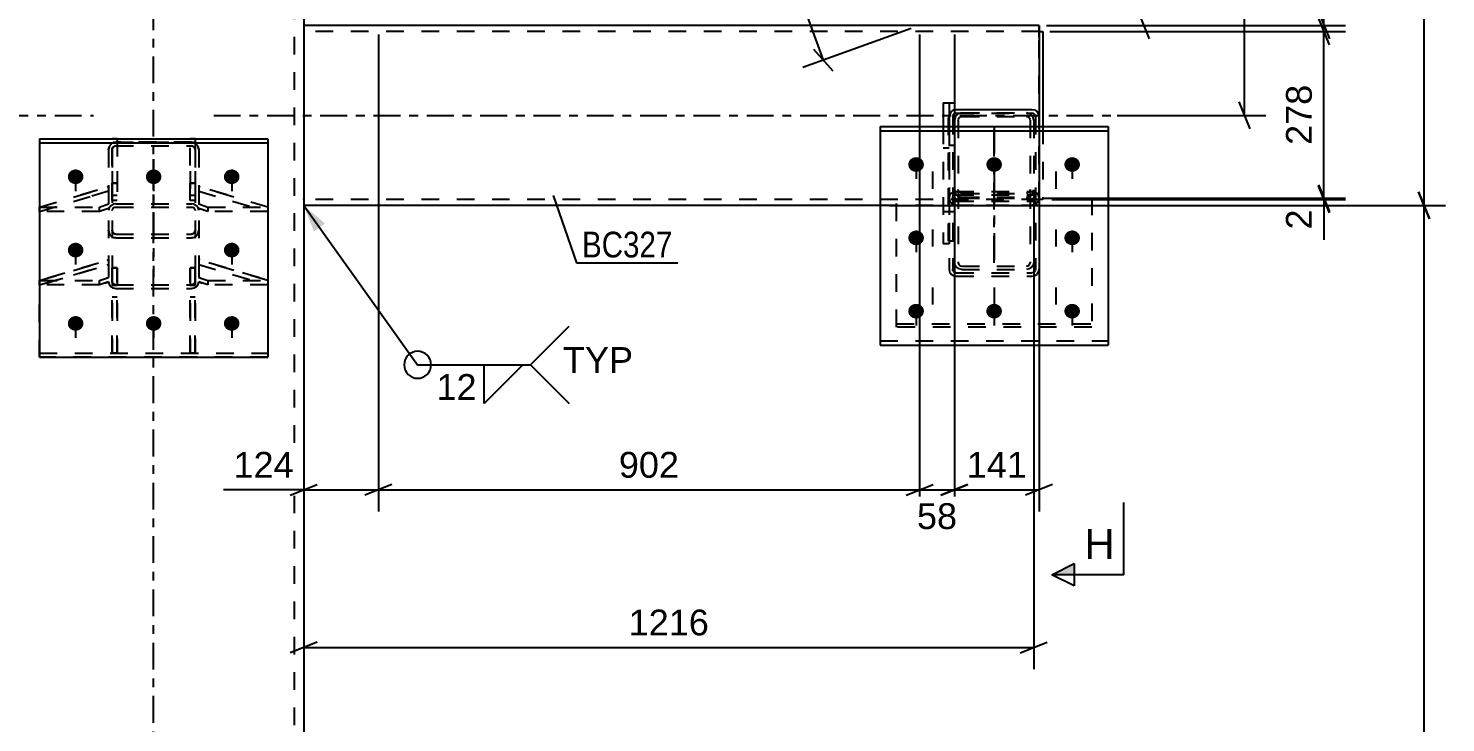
# Model space of a CAD drawing. Header units: millimetres. Extents: x -384 to 457, y -61 to 533.
# Drawn here: x -288.3 to -130.9, y 157.3 to 234.4 of the extents above; entities that cross this region are included whole.
import ezdxf

# ---------------------------------------------------------------- set-up
doc = ezdxf.new("R2010")
doc.units = ezdxf.units.MM
doc.linetypes.add('DXK_LINE_DOT2', pattern=[3.9198, 1.9599, -1.9599])
doc.linetypes.add('DXK_LINE_DOT3', pattern=[5.9187, 2.979, -0.9799, 0.9799, -0.9799])
doc.styles.add('Arial', font='ARIAL.TTF', dxfattribs={"height": 0.2})
doc.styles.add('Arial Narrow', font='ARIALN.TTF', dxfattribs={"height": 0.2})

# ---------------------------------------------------------------- blocks, each defined once
blk = doc.blocks.new('Part-284935728-4877 - 4846')
at = {"color": 7, "linetype": 'DXK_LINE_DOT2'}
for p, q in [((-270.35, 218.51), (-270.35, 216.29)), ((-269.82, 218.51), (-269.82, 216.29)), ((-269.82, 217.17), (-270.35, 217.17))]:
    blk.add_line(p, q, dxfattribs=at)
blk = doc.blocks.new('Part-284935728-4906 - 4846')
at = {"color": 7, "linetype": 'DXK_LINE_DOT2'}
for p, q in [((-266.29, 215.86), (-269.42, 216.8)), ((-269.42, 216.8), (-269.42, 215.3)), ((-269.42, 216.29), (-266.07, 215.3))]:
    blk.add_line(p, q, dxfattribs=at)
blk = doc.blocks.new('Part-284935728-4982 - 4846')
at = {"color": 2, "linetype": 'Continuous'}
for p, q in [((-322.75, 234.7), (-321.75, 234.7)), ((-291.09, 234.7), (-314.75, 234.7)), ((-322.75, 214.7), (-321.75, 214.7)), ((-314.75, 214.7), (-291.09, 214.7))]:
    blk.add_line(p, q, dxfattribs=at)
at = {"color": 7, "linetype": 'DXK_LINE_DOT2'}
for p, q in [((-322.75, 234.7), (-322.75, 214.7)), ((-321.75, 234.7), (-314.75, 234.7)), ((-291.09, 214.7), (-291.09, 234.7)), ((-291.09, 234.7), (-291.09, 234.7)), ((-291.09, 234.7), (-291.09, 234.7)), ((-322.75, 234.03), (-291.09, 234.03)), ((-322.75, 215.37), (-291.09, 215.37)), ((-321.75, 214.7), (-314.75, 214.7)), ((-291.09, 214.7), (-291.09, 214.7)), ((-291.09, 214.7), (-291.09, 214.7))]:
    blk.add_line(p, q, dxfattribs=at)
at = {"color": 7, "linetype": 'DXK_LINE_DOT3'}
blk.add_line((-332.75, 224.7), (-281.09, 224.7), dxfattribs=at)
blk = doc.blocks.new('Bolt-284935728-4872 - 4846')
at = {"linetype": 'Continuous'}
for points in [[(-189.75, 220.06), (-189.57, 220.04), (-189.4, 219.99), (-189.25, 219.9), (-189.11, 219.79), (-189, 219.65), (-188.93, 219.49), (-188.89, 219.33), (-188.89, 219.16), (-188.93, 218.99), (-189, 218.83), (-189.11, 218.7), (-189.25, 218.58), (-189.4, 218.5), (-189.57, 218.44), (-189.75, 218.43), (-189.93, 218.44), (-190.11, 218.5), (-190.26, 218.58), (-190.4, 218.7), (-190.51, 218.83), (-190.58, 218.99), (-190.62, 219.16), (-190.62, 219.33), (-190.58, 219.49), (-190.51, 219.65), (-190.4, 219.79), (-190.26, 219.9), (-190.11, 219.99), (-189.93, 220.04)], [(-181.09, 220.06), (-180.91, 220.04), (-180.74, 219.99), (-180.58, 219.9), (-180.44, 219.79), (-180.34, 219.65), (-180.26, 219.49), (-180.23, 219.33), (-180.23, 219.16), (-180.26, 218.99), (-180.34, 218.83), (-180.44, 218.7), (-180.58, 218.58), (-180.74, 218.5), (-180.91, 218.44), (-181.09, 218.43), (-181.27, 218.44), (-181.44, 218.5), (-181.6, 218.58), (-181.73, 218.7), (-181.84, 218.83), (-181.91, 218.99), (-181.95, 219.16), (-181.95, 219.33), (-181.91, 219.49), (-181.84, 219.65), (-181.73, 219.79), (-181.6, 219.9), (-181.44, 219.99), (-181.27, 220.04)], [(-172.42, 220.06), (-172.24, 220.04), (-172.07, 219.99), (-171.91, 219.9), (-171.78, 219.79), (-171.67, 219.65), (-171.6, 219.49), (-171.56, 219.33), (-171.56, 219.16), (-171.6, 218.99), (-171.67, 218.83), (-171.78, 218.7), (-171.91, 218.58), (-172.07, 218.5), (-172.24, 218.44), (-172.42, 218.43), (-172.6, 218.44), (-172.77, 218.5), (-172.93, 218.58), (-173.07, 218.7), (-173.17, 218.83), (-173.25, 218.99), (-173.28, 219.16), (-173.28, 219.33), (-173.25, 219.49), (-173.17, 219.65), (-173.07, 219.79), (-172.93, 219.9), (-172.77, 219.99), (-172.6, 220.04)], [(-189.75, 211.91), (-189.57, 211.89), (-189.4, 211.84), (-189.25, 211.76), (-189.11, 211.64), (-189, 211.5), (-188.93, 211.35), (-188.89, 211.18), (-188.89, 211.01), (-188.93, 210.85), (-189, 210.69), (-189.11, 210.55), (-189.25, 210.44), (-189.4, 210.35), (-189.57, 210.3), (-189.75, 210.28), (-189.93, 210.3), (-190.11, 210.35), (-190.26, 210.44), (-190.4, 210.55), (-190.51, 210.69), (-190.58, 210.85), (-190.62, 211.01), (-190.62, 211.18), (-190.58, 211.35), (-190.51, 211.5), (-190.4, 211.64), (-190.26, 211.76), (-190.11, 211.84), (-189.93, 211.89)], [(-172.42, 211.91), (-172.24, 211.89), (-172.07, 211.84), (-171.91, 211.76), (-171.78, 211.64), (-171.67, 211.5), (-171.6, 211.35), (-171.56, 211.18), (-171.56, 211.01), (-171.6, 210.85), (-171.67, 210.69), (-171.78, 210.55), (-171.91, 210.44), (-172.07, 210.35), (-172.24, 210.3), (-172.42, 210.28), (-172.6, 210.3), (-172.77, 210.35), (-172.93, 210.44), (-173.07, 210.55), (-173.17, 210.69), (-173.25, 210.85), (-173.28, 211.01), (-173.28, 211.18), (-173.25, 211.35), (-173.17, 211.5), (-173.07, 211.64), (-172.93, 211.76), (-172.77, 211.84), (-172.6, 211.89)], [(-189.75, 203.77), (-189.57, 203.75), (-189.4, 203.7), (-189.25, 203.61), (-189.11, 203.5), (-189, 203.36), (-188.93, 203.21), (-188.89, 203.04), (-188.89, 202.87), (-188.93, 202.7), (-189, 202.55), (-189.11, 202.41), (-189.25, 202.29), (-189.4, 202.21), (-189.57, 202.16), (-189.75, 202.14), (-189.93, 202.16), (-190.11, 202.21), (-190.26, 202.29), (-190.4, 202.41), (-190.51, 202.55), (-190.58, 202.7), (-190.62, 202.87), (-190.62, 203.04), (-190.58, 203.21), (-190.51, 203.36), (-190.4, 203.5), (-190.26, 203.61), (-190.11, 203.7), (-189.93, 203.75)], [(-181.09, 203.77), (-180.91, 203.75), (-180.74, 203.7), (-180.58, 203.61), (-180.44, 203.5), (-180.34, 203.36), (-180.26, 203.21), (-180.23, 203.04), (-180.23, 202.87), (-180.26, 202.7), (-180.34, 202.55), (-180.44, 202.41), (-180.58, 202.29), (-180.74, 202.21), (-180.91, 202.16), (-181.09, 202.14), (-181.27, 202.16), (-181.44, 202.21), (-181.6, 202.29), (-181.73, 202.41), (-181.84, 202.55), (-181.91, 202.7), (-181.95, 202.87), (-181.95, 203.04), (-181.91, 203.21), (-181.84, 203.36), (-181.73, 203.5), (-181.6, 203.61), (-181.44, 203.7), (-181.27, 203.75)], [(-172.42, 203.77), (-172.24, 203.75), (-172.07, 203.7), (-171.91, 203.61), (-171.78, 203.5), (-171.67, 203.36), (-171.6, 203.21), (-171.56, 203.04), (-171.56, 202.87), (-171.6, 202.7), (-171.67, 202.55), (-171.78, 202.41), (-171.91, 202.29), (-172.07, 202.21), (-172.24, 202.16), (-172.42, 202.14), (-172.6, 202.16), (-172.77, 202.21), (-172.93, 202.29), (-173.07, 202.41), (-173.17, 202.55), (-173.25, 202.7), (-173.28, 202.87), (-173.28, 203.04), (-173.25, 203.21), (-173.17, 203.36), (-173.07, 203.5), (-172.93, 203.61), (-172.77, 203.7), (-172.6, 203.75)]]:
    blk.add_hatch(color=1, dxfattribs=at).paths.add_polyline_path(points)
at = {"color": 1, "linetype": 'Continuous'}
for p, q in [((-189.75, 220.04), (-189.75, 217.65)), ((-181.09, 220.04), (-181.09, 217.65)), ((-172.42, 220.04), (-172.42, 217.65)), ((-189.75, 211.9), (-189.75, 209.5)), ((-172.42, 211.9), (-172.42, 209.5)), ((-189.75, 203.75), (-189.75, 201.36)), ((-181.09, 203.75), (-181.09, 201.36)), ((-172.42, 203.75), (-172.42, 201.36))]:
    blk.add_line(p, q, dxfattribs=at)
blk = doc.blocks.new('Bolt-284935728-4873 - 4846')
at = {"color": 1, "linetype": 'DXK_LINE_DOT2'}
for p, q in [((-187.92, 218.45), (-187.92, 216.55)), ((-181.09, 218.45), (-181.09, 216.55)), ((-174.25, 218.45), (-174.25, 216.55)), ((-187.92, 212.02), (-187.92, 210.13)), ((-174.25, 212.02), (-174.25, 210.13)), ((-187.92, 205.6), (-187.92, 203.71)), ((-181.09, 205.6), (-181.09, 203.71)), ((-174.25, 205.6), (-174.25, 203.71))]:
    blk.add_line(p, q, dxfattribs=at)
blk = doc.blocks.new('Part-284935728-4875 - 4846')
at = {"color": 7, "linetype": 'DXK_LINE_DOT2'}
for p, q in [((-270.35, 198.29), (-270.35, 207.77)), ((-270.35, 207.77), (-269.82, 207.77)), ((-269.82, 207.77), (-269.82, 198.29)), ((-270.35, 205.84), (-269.82, 205.84)), ((-269.82, 198.29), (-270.35, 198.29))]:
    blk.add_line(p, q, dxfattribs=at)
blk = doc.blocks.new('Part-284935728-4876 - 4846')
at = {"color": 7, "linetype": 'DXK_LINE_DOT2'}
for p, q in [((-279.02, 218.51), (-279.02, 216.29)), ((-278.49, 218.51), (-278.49, 216.29)), ((-278.49, 217.17), (-279.02, 217.17))]:
    blk.add_line(p, q, dxfattribs=at)
blk = doc.blocks.new('Part-284935728-4878 - 4846')
at = {"color": 7, "linetype": 'DXK_LINE_DOT2'}
for p, q in [((-287.09, 214.51), (-279.42, 216.79)), ((-287.09, 214.01), (-279.42, 216.29)), ((-279.42, 216.79), (-279.42, 214.36)), ((-287.09, 214.01), (-287.09, 214.51)), ((-287.09, 214.51), (-280.42, 214.51)), ((-280.42, 214.51), (-279.42, 214.86)), ((-280.42, 214.01), (-280.42, 214.51)), ((-279.42, 214.36), (-280.42, 214.01)), ((-280.42, 214.01), (-287.09, 214.01))]:
    blk.add_line(p, q, dxfattribs=at)
blk = doc.blocks.new('Part-284935728-4879 - 4846')
at = {"color": 7, "linetype": 'DXK_LINE_DOT2'}
for p, q in [((-287.09, 206.37), (-279.42, 208.65)), ((-287.09, 205.87), (-279.42, 208.15)), ((-279.42, 208.65), (-279.42, 206.21)), ((-287.09, 205.87), (-287.09, 206.37)), ((-287.09, 206.37), (-280.42, 206.37)), ((-280.42, 206.37), (-279.42, 206.71)), ((-280.42, 205.87), (-280.42, 206.37)), ((-279.42, 206.21), (-280.42, 205.87)), ((-280.42, 205.87), (-287.09, 205.87))]:
    blk.add_line(p, q, dxfattribs=at)
blk = doc.blocks.new('Part-284935728-4880 - 4846')
at = {"color": 7, "linetype": 'DXK_LINE_DOT2'}
for p, q in [((-269.42, 216.79), (-269.42, 214.36)), ((-261.75, 214.51), (-269.42, 216.79)), ((-269.42, 216.29), (-261.75, 214.01)), ((-269.42, 214.86), (-268.42, 214.51)), ((-268.42, 214.01), (-269.42, 214.36)), ((-268.42, 214.51), (-261.75, 214.51)), ((-268.42, 214.51), (-268.42, 214.01)), ((-261.75, 214.51), (-261.75, 214.01)), ((-261.75, 214.01), (-268.42, 214.01))]:
    blk.add_line(p, q, dxfattribs=at)
blk = doc.blocks.new('Bolt-284935728-4888 - 4846')
at = {"linetype": 'Continuous'}
for points in [[(-283.09, 218.69), (-282.91, 218.68), (-282.73, 218.62), (-282.58, 218.54), (-282.44, 218.43), (-282.34, 218.29), (-282.26, 218.13), (-282.22, 217.97), (-282.22, 217.79), (-282.26, 217.63), (-282.34, 217.47), (-282.44, 217.34), (-282.58, 217.22), (-282.73, 217.14), (-282.91, 217.08), (-283.09, 217.07), (-283.27, 217.08), (-283.44, 217.14), (-283.6, 217.22), (-283.73, 217.34), (-283.84, 217.47), (-283.91, 217.63), (-283.95, 217.79), (-283.95, 217.97), (-283.91, 218.13), (-283.84, 218.29), (-283.73, 218.43), (-283.6, 218.54), (-283.44, 218.62), (-283.27, 218.68)], [(-274.42, 218.69), (-274.24, 218.68), (-274.07, 218.62), (-273.91, 218.54), (-273.78, 218.43), (-273.67, 218.29), (-273.6, 218.13), (-273.56, 217.97), (-273.56, 217.79), (-273.6, 217.63), (-273.67, 217.47), (-273.78, 217.34), (-273.91, 217.22), (-274.07, 217.14), (-274.24, 217.08), (-274.42, 217.07), (-274.6, 217.08), (-274.77, 217.14), (-274.93, 217.22), (-275.06, 217.34), (-275.17, 217.47), (-275.24, 217.63), (-275.28, 217.79), (-275.28, 217.97), (-275.24, 218.13), (-275.17, 218.29), (-275.06, 218.43), (-274.93, 218.54), (-274.77, 218.62), (-274.6, 218.68)], [(-265.75, 218.69), (-265.57, 218.68), (-265.4, 218.62), (-265.24, 218.54), (-265.11, 218.43), (-265, 218.29), (-264.93, 218.13), (-264.89, 217.97), (-264.89, 217.79), (-264.93, 217.63), (-265, 217.47), (-265.11, 217.34), (-265.24, 217.22), (-265.4, 217.14), (-265.57, 217.08), (-265.75, 217.07), (-265.93, 217.08), (-266.11, 217.14), (-266.26, 217.22), (-266.4, 217.34), (-266.5, 217.47), (-266.58, 217.63), (-266.61, 217.79), (-266.61, 217.97), (-266.58, 218.13), (-266.5, 218.29), (-266.4, 218.43), (-266.26, 218.54), (-266.11, 218.62), (-265.93, 218.68)], [(-283.09, 210.55), (-282.91, 210.53), (-282.73, 210.48), (-282.58, 210.39), (-282.44, 210.28), (-282.34, 210.14), (-282.26, 209.99), (-282.22, 209.82), (-282.22, 209.65), (-282.26, 209.48), (-282.34, 209.33), (-282.44, 209.19), (-282.58, 209.08), (-282.73, 208.99), (-282.91, 208.94), (-283.09, 208.92), (-283.27, 208.94), (-283.44, 208.99), (-283.6, 209.08), (-283.73, 209.19), (-283.84, 209.33), (-283.91, 209.48), (-283.95, 209.65), (-283.95, 209.82), (-283.91, 209.99), (-283.84, 210.14), (-283.73, 210.28), (-283.6, 210.39), (-283.44, 210.48), (-283.27, 210.53)], [(-265.75, 210.55), (-265.57, 210.53), (-265.4, 210.48), (-265.24, 210.39), (-265.11, 210.28), (-265, 210.14), (-264.93, 209.99), (-264.89, 209.82), (-264.89, 209.65), (-264.93, 209.48), (-265, 209.33), (-265.11, 209.19), (-265.24, 209.08), (-265.4, 208.99), (-265.57, 208.94), (-265.75, 208.92), (-265.93, 208.94), (-266.11, 208.99), (-266.26, 209.08), (-266.4, 209.19), (-266.5, 209.33), (-266.58, 209.48), (-266.61, 209.65), (-266.61, 209.82), (-266.58, 209.99), (-266.5, 210.14), (-266.4, 210.28), (-266.26, 210.39), (-266.11, 210.48), (-265.93, 210.53)], [(-283.09, 202.41), (-282.91, 202.39), (-282.73, 202.34), (-282.58, 202.25), (-282.44, 202.14), (-282.34, 202), (-282.26, 201.84), (-282.22, 201.68), (-282.22, 201.51), (-282.26, 201.34), (-282.34, 201.18), (-282.44, 201.05), (-282.58, 200.93), (-282.73, 200.85), (-282.91, 200.8), (-283.09, 200.78), (-283.27, 200.8), (-283.44, 200.85), (-283.6, 200.93), (-283.73, 201.05), (-283.84, 201.18), (-283.91, 201.34), (-283.95, 201.51), (-283.95, 201.68), (-283.91, 201.84), (-283.84, 202), (-283.73, 202.14), (-283.6, 202.25), (-283.44, 202.34), (-283.27, 202.39)], [(-274.42, 202.41), (-274.24, 202.39), (-274.07, 202.34), (-273.91, 202.25), (-273.78, 202.14), (-273.67, 202), (-273.6, 201.84), (-273.56, 201.68), (-273.56, 201.51), (-273.6, 201.34), (-273.67, 201.18), (-273.78, 201.05), (-273.91, 200.93), (-274.07, 200.85), (-274.24, 200.8), (-274.42, 200.78), (-274.6, 200.8), (-274.77, 200.85), (-274.93, 200.93), (-275.06, 201.05), (-275.17, 201.18), (-275.24, 201.34), (-275.28, 201.51), (-275.28, 201.68), (-275.24, 201.84), (-275.17, 202), (-275.06, 202.14), (-274.93, 202.25), (-274.77, 202.34), (-274.6, 202.39)], [(-265.75, 202.41), (-265.57, 202.39), (-265.4, 202.34), (-265.24, 202.25), (-265.11, 202.14), (-265, 202), (-264.93, 201.84), (-264.89, 201.68), (-264.89, 201.51), (-264.93, 201.34), (-265, 201.18), (-265.11, 201.05), (-265.24, 200.93), (-265.4, 200.85), (-265.57, 200.8), (-265.75, 200.78), (-265.93, 200.8), (-266.11, 200.85), (-266.26, 200.93), (-266.4, 201.05), (-266.5, 201.18), (-266.58, 201.34), (-266.61, 201.51), (-266.61, 201.68), (-266.58, 201.84), (-266.5, 202), (-266.4, 202.14), (-266.26, 202.25), (-266.11, 202.34), (-265.93, 202.39)]]:
    blk.add_hatch(color=1, dxfattribs=at).paths.add_polyline_path(points)
at = {"color": 1, "linetype": 'Continuous'}
for p, q in [((-283.09, 218.68), (-283.09, 216.28)), ((-274.42, 218.68), (-274.42, 216.28)), ((-265.75, 218.68), (-265.75, 216.28)), ((-283.09, 210.53), (-283.09, 208.14)), ((-265.75, 210.53), (-265.75, 208.14)), ((-283.09, 202.39), (-283.09, 200)), ((-274.42, 202.39), (-274.42, 200)), ((-265.75, 202.39), (-265.75, 200))]:
    blk.add_line(p, q, dxfattribs=at)
blk = doc.blocks.new('Bolt-284935728-4889 - 4846')
at = {"color": 1, "linetype": 'DXK_LINE_DOT2'}
for p, q in [((-283.09, 202.39), (-283.09, 200)), ((-274.42, 202.39), (-274.42, 200)), ((-265.75, 202.39), (-265.75, 200))]:
    blk.add_line(p, q, dxfattribs=at)
blk = doc.blocks.new('Part-284935728-4892 - 4846')
at = {"color": 7, "linetype": 'DXK_LINE_DOT2'}
for p, q in [((-269.42, 208.65), (-269.42, 206.21)), ((-261.75, 206.37), (-269.42, 208.65)), ((-269.42, 208.15), (-261.75, 205.87)), ((-269.42, 206.71), (-268.42, 206.37)), ((-268.42, 205.87), (-269.42, 206.21)), ((-268.42, 206.37), (-261.75, 206.37)), ((-268.42, 206.37), (-268.42, 205.87)), ((-261.75, 206.37), (-261.75, 205.87)), ((-261.75, 205.87), (-268.42, 205.87))]:
    blk.add_line(p, q, dxfattribs=at)
blk = doc.blocks.new('Part-284935728-4893 - 4846')
at = {"color": 2, "linetype": 'Continuous'}
blk.add_line((-278.49, 222.09), (-279.02, 222.09), dxfattribs=at)
at = {"color": 7, "linetype": 'DXK_LINE_DOT2'}
for p, q in [((-279.02, 215.23), (-279.02, 222.09)), ((-278.49, 222.09), (-278.49, 215.23)), ((-279.02, 217.17), (-278.49, 217.17)), ((-279.02, 215.83), (-278.49, 215.83)), ((-278.49, 215.23), (-279.02, 215.23))]:
    blk.add_line(p, q, dxfattribs=at)
blk = doc.blocks.new('Part-284935728-4894 - 4846')
at = {"color": 2, "linetype": 'Continuous'}
blk.add_line((-269.82, 222.09), (-270.35, 222.09), dxfattribs=at)
at = {"color": 7, "linetype": 'DXK_LINE_DOT2'}
for p, q in [((-270.35, 215.23), (-270.35, 222.09)), ((-269.82, 222.09), (-269.82, 215.23)), ((-270.35, 217.17), (-269.82, 217.17)), ((-270.35, 215.83), (-269.82, 215.83)), ((-269.82, 215.23), (-270.35, 215.23))]:
    blk.add_line(p, q, dxfattribs=at)
blk = doc.blocks.new('Part-284935728-4895 - 4846')
at = {"color": 7, "linetype": 'DXK_LINE_DOT2'}
for p, q in [((-279.02, 207.77), (-279.02, 198.29)), ((-278.49, 207.77), (-279.02, 207.77)), ((-278.49, 198.29), (-278.49, 207.77)), ((-279.02, 205.84), (-278.49, 205.84)), ((-279.02, 204.55), (-278.49, 204.55)), ((-278.49, 198.29), (-279.02, 198.29))]:
    blk.add_line(p, q, dxfattribs=at)
blk = doc.blocks.new('Part-284935728-4896 - 4846')
at = {"color": 7, "linetype": 'DXK_LINE_DOT2'}
for p, q in [((-270.35, 207.77), (-270.35, 198.29)), ((-269.82, 207.77), (-270.35, 207.77)), ((-269.82, 198.29), (-269.82, 207.77)), ((-270.35, 205.84), (-269.82, 205.84)), ((-270.35, 204.55), (-269.82, 204.55)), ((-269.82, 198.29), (-270.35, 198.29))]:
    blk.add_line(p, q, dxfattribs=at)
blk = doc.blocks.new('Part-284935728-4903 - 4846')
at = {"color": 7, "linetype": 'DXK_LINE_DOT2'}
for p, q in [((-286.4, 206.07), (-279.42, 208.15)), ((-286.18, 206.64), (-279.42, 208.65)), ((-279.42, 208.65), (-279.42, 206.21)), ((-279.82, 206.07), (-279.42, 206.21)), ((-279.63, 206.64), (-279.42, 206.71))]:
    blk.add_line(p, q, dxfattribs=at)
blk = doc.blocks.new('Part-284935728-4904 - 4846')
at = {"color": 7, "linetype": 'DXK_LINE_DOT2'}
for p, q in [((-279.42, 216.29), (-282.77, 215.3)), ((-282.55, 215.86), (-279.42, 216.8)), ((-279.42, 216.8), (-279.42, 215.3))]:
    blk.add_line(p, q, dxfattribs=at)
blk = doc.blocks.new('Part-284935728-4905 - 4846')
at = {"color": 7, "linetype": 'DXK_LINE_DOT2'}
for p, q in [((-269.42, 208.65), (-269.42, 206.21)), ((-262.66, 206.64), (-269.42, 208.65)), ((-269.42, 208.15), (-262.44, 206.07)), ((-269.42, 206.71), (-269.21, 206.64)), ((-269.42, 206.21), (-269.02, 206.07))]:
    blk.add_line(p, q, dxfattribs=at)
blk = doc.blocks.new('Part-284935728-4907 - 4846')
at = {"color": 7, "linetype": 'DXK_LINE_DOT2'}
for p, q in [((-279.02, 198.29), (-279.02, 207.77)), ((-279.02, 207.77), (-278.49, 207.77)), ((-278.49, 207.77), (-278.49, 198.29)), ((-279.02, 205.84), (-278.49, 205.84)), ((-278.49, 198.29), (-279.02, 198.29))]:
    blk.add_line(p, q, dxfattribs=at)
blk = doc.blocks.new('Part-284935728-4915 - 4846')
at = {"color": 2, "linetype": 'Continuous'}
for p, q in [((-176.09, 234.03), (-175.69, 234.03)), ((-175.69, 234.03), (-175.69, 223.46))]:
    blk.add_line(p, q, dxfattribs=at)
at = {"color": 7, "linetype": 'DXK_LINE_DOT2'}
for p, q in [((-176.09, 215.37), (-176.09, 234.03)), ((-175.69, 223.46), (-175.69, 215.37)), ((-175.69, 215.37), (-176.09, 215.37))]:
    blk.add_line(p, q, dxfattribs=at)
blk = doc.blocks.new('Part-284935728-4953 - 4846')
at = {"color": 7, "linetype": 'DXK_LINE_DOT3'}
blk.add_line((-274.42, 103.97), (-274.42, 459.01), dxfattribs=at)
at = {"color": 7, "linetype": 'DXK_LINE_DOT2'}
blk.add_line((-258.82, 449.01), (-258.82, 103.97), dxfattribs=at)
at = {"color": 2, "linetype": 'Continuous'}
blk.add_line((-257.75, 449.01), (-257.75, 103.97), dxfattribs=at)
blk = doc.blocks.new('Part-284935728-4971 - 4846')
at = {"color": 7, "linetype": 'DXK_LINE_DOT2'}
for p, q in [((-186.15, 210.74), (-186.15, 226.08)), ((-186.15, 226.08), (-185.49, 226.08)), ((-185.49, 226.08), (-185.49, 210.74)), ((-186.15, 221.39), (-185.49, 221.39)), ((-186.15, 214.02), (-185.49, 214.02)), ((-185.49, 210.74), (-186.15, 210.74))]:
    blk.add_line(p, q, dxfattribs=at)
blk = doc.blocks.new('Part-284935728-4972 - 4846')
at = {"color": 2, "linetype": 'Continuous'}
for p, q in [((-186.75, 226.08), (-186.09, 226.08)), ((-186.75, 226.08), (-186.75, 223.46)), ((-186.09, 226.08), (-186.09, 223.46))]:
    blk.add_line(p, q, dxfattribs=at)
at = {"color": 7, "linetype": 'DXK_LINE_DOT2'}
for p, q in [((-186.75, 223.46), (-186.75, 210.43)), ((-186.09, 223.46), (-186.09, 210.43)), ((-186.75, 221.08), (-186.09, 221.08)), ((-186.75, 214.02), (-186.09, 214.02)), ((-186.09, 210.43), (-186.75, 210.43))]:
    blk.add_line(p, q, dxfattribs=at)
blk = doc.blocks.new('Part-284935728-4989 - 4846')
at = {"color": 2, "linetype": 'Continuous'}
for p, q in [((-287.09, 222.09), (-261.75, 222.09)), ((-287.09, 222.09), (-287.09, 197.83)), ((-261.75, 222.09), (-261.75, 197.83)), ((-287.09, 221.64), (-261.75, 221.64)), ((-287.09, 197.83), (-261.75, 197.83))]:
    blk.add_line(p, q, dxfattribs=at)
at = {"color": 7, "linetype": 'DXK_LINE_DOT2'}
blk.add_line((-287.09, 198.29), (-261.75, 198.29), dxfattribs=at)
blk = doc.blocks.new('Part-284935728-4990 - 4846')
at = {"color": 7, "linetype": 'DXK_LINE_DOT2'}
for p, q in [((-287.09, 197.83), (-287.09, 204.33)), ((-261.75, 204.33), (-261.75, 197.83)), ((-287.09, 198.29), (-261.75, 198.29)), ((-261.75, 197.83), (-287.09, 197.83))]:
    blk.add_line(p, q, dxfattribs=at)
blk = doc.blocks.new('Part-284935728-5016 - 4846')
at = {"color": 7, "linetype": 'DXK_LINE_DOT2'}
for p, q in [((-185.43, 224.46), (-185.49, 224.13)), ((-185.49, 224.13), (-185.49, 208.34)), ((-185.09, 224.13), (-185.06, 224.29)), ((-185.09, 224.13), (-185.09, 208.34)), ((-185.06, 224.29), (-184.97, 224.43)), ((-184.69, 224.98), (-184.99, 224.92)), ((-184.97, 224.43), (-184.84, 224.52)), ((-184.84, 224.52), (-184.69, 224.56)), ((-184.69, 224.98), (-177.49, 224.98)), ((-184.69, 224.56), (-177.49, 224.56)), ((-177.18, 224.92), (-177.49, 224.98)), ((-177.49, 224.56), (-177.33, 224.52)), ((-177.33, 224.52), (-177.21, 224.43)), ((-177.21, 224.43), (-177.12, 224.29)), ((-177.12, 224.29), (-177.09, 224.13)), ((-177.09, 224.13), (-177.09, 208.34)), ((-176.69, 224.13), (-176.75, 224.46)), ((-176.69, 224.13), (-176.69, 208.34)), ((-185.49, 216.47), (-185.43, 216.14)), ((-185.06, 216.31), (-185.09, 216.47)), ((-184.97, 216.17), (-185.06, 216.31)), ((-184.99, 215.68), (-184.69, 215.62)), ((-184.84, 216.08), (-184.97, 216.17)), ((-184.69, 216.04), (-184.84, 216.08)), ((-184.69, 216.04), (-177.49, 216.04)), ((-177.33, 216.08), (-177.49, 216.04)), ((-177.49, 215.62), (-177.18, 215.68)), ((-177.21, 216.17), (-177.33, 216.08)), ((-177.12, 216.31), (-177.21, 216.17)), ((-177.09, 216.47), (-177.12, 216.31)), ((-176.75, 216.14), (-176.69, 216.47)), ((-185.49, 215.11), (-185.43, 215.4)), ((-185.43, 215.4), (-185.31, 215.56)), ((-185.06, 215.25), (-185.09, 215.11)), ((-184.97, 215.38), (-185.06, 215.25)), ((-184.84, 215.46), (-184.97, 215.38)), ((-184.69, 215.49), (-184.84, 215.46)), ((-184.69, 215.62), (-177.49, 215.62)), ((-184.69, 215.49), (-177.49, 215.49)), ((-177.33, 215.46), (-177.49, 215.49)), ((-177.21, 215.38), (-177.33, 215.46)), ((-177.12, 215.25), (-177.21, 215.38)), ((-177.09, 215.11), (-177.12, 215.25)), ((-176.86, 215.56), (-176.75, 215.4)), ((-176.75, 215.4), (-176.69, 215.11)), ((-185.43, 208.06), (-185.49, 208.34)), ((-185.25, 207.81), (-185.43, 208.06)), ((-184.99, 207.65), (-185.25, 207.81)), ((-185.09, 208.34), (-185.06, 208.2)), ((-185.06, 208.2), (-184.97, 208.08)), ((-184.97, 208.08), (-184.84, 208)), ((-184.84, 208), (-184.69, 207.97)), ((-184.69, 207.97), (-177.49, 207.97)), ((-177.49, 207.97), (-177.33, 208)), ((-177.33, 208), (-177.21, 208.08)), ((-177.21, 208.08), (-177.12, 208.2)), ((-176.92, 207.81), (-177.18, 207.65)), ((-177.12, 208.2), (-177.09, 208.34)), ((-176.75, 208.06), (-176.92, 207.81)), ((-176.69, 208.34), (-176.75, 208.06)), ((-184.69, 207.59), (-184.99, 207.65)), ((-184.69, 207.59), (-177.49, 207.59)), ((-177.18, 207.65), (-177.49, 207.59))]:
    blk.add_line(p, q, dxfattribs=at)
at = {"color": 7, "linetype": 'DXK_LINE_DOT3'}
blk.add_line((-181.09, 208.31), (-181.09, 223.72), dxfattribs=at)
at = {"color": 7, "linetype": 'DXK_LINE_DOT2'}
for centre, start, end in [((-184.65, 224.16), 114.32, 159.2417), ((-177.52, 224.16), 20.7583, 65.68), ((-184.65, 216.44), 200.7583, 245.68), ((-177.52, 216.44), 294.32, 339.2417)]:
    blk.add_arc(centre, 0.827, start, end, dxfattribs=at)
blk = doc.blocks.new('Part-284935728-5029 - 4846')
at = {"color": 7, "linetype": 'DXK_LINE_DOT2'}
for p, q in [((-279.42, 220.88), (-279.36, 221.21)), ((-279.42, 220.88), (-279.42, 206.25)), ((-278.99, 221.04), (-279.02, 220.88)), ((-279.02, 220.88), (-279.02, 206.25)), ((-278.9, 221.18), (-278.99, 221.04)), ((-278.93, 221.67), (-278.62, 221.73)), ((-278.77, 221.27), (-278.9, 221.18)), ((-278.62, 221.31), (-278.77, 221.27)), ((-270.22, 221.73), (-278.62, 221.73)), ((-278.62, 221.31), (-270.22, 221.31)), ((-270.22, 221.73), (-269.91, 221.67)), ((-270.07, 221.27), (-270.22, 221.31)), ((-269.94, 221.18), (-270.07, 221.27)), ((-269.85, 221.04), (-269.94, 221.18)), ((-269.82, 220.88), (-269.85, 221.04)), ((-269.82, 220.88), (-269.82, 206.25)), ((-269.48, 221.21), (-269.42, 220.88)), ((-269.42, 220.88), (-269.42, 206.25)), ((-279.36, 214.43), (-279.42, 214.14)), ((-279.19, 214.67), (-279.36, 214.43)), ((-278.93, 214.83), (-279.19, 214.67)), ((-279.02, 214.14), (-278.99, 214.28)), ((-278.99, 214.28), (-278.9, 214.4)), ((-278.62, 214.89), (-278.93, 214.83)), ((-278.9, 214.4), (-278.77, 214.49)), ((-278.77, 214.49), (-278.62, 214.51)), ((-278.62, 214.89), (-270.22, 214.89)), ((-278.62, 214.51), (-270.22, 214.51)), ((-269.91, 214.83), (-270.22, 214.89)), ((-270.22, 214.51), (-270.07, 214.49)), ((-270.07, 214.49), (-269.94, 214.4)), ((-269.94, 214.4), (-269.85, 214.28)), ((-269.65, 214.67), (-269.91, 214.83)), ((-269.85, 214.28), (-269.82, 214.14)), ((-269.48, 214.43), (-269.65, 214.67)), ((-269.42, 214.14), (-269.48, 214.43)), ((-279.36, 211.61), (-279.42, 211.94)), ((-279.02, 211.94), (-278.99, 211.78)), ((-278.99, 211.78), (-278.9, 211.64)), ((-278.62, 211.09), (-278.93, 211.15)), ((-278.9, 211.64), (-278.77, 211.55)), ((-278.77, 211.55), (-278.62, 211.51)), ((-278.62, 211.51), (-270.22, 211.51)), ((-278.62, 211.09), (-270.22, 211.09)), ((-270.22, 211.51), (-270.07, 211.55)), ((-269.91, 211.15), (-270.22, 211.09)), ((-270.07, 211.55), (-269.94, 211.64)), ((-269.94, 211.64), (-269.85, 211.78)), ((-269.85, 211.78), (-269.82, 211.94)), ((-269.42, 211.94), (-269.48, 211.61)), ((-279.42, 206.25), (-279.36, 205.96)), ((-278.99, 206.1), (-279.02, 206.25)), ((-269.82, 206.25), (-269.85, 206.1)), ((-269.48, 205.96), (-269.42, 206.25)), ((-279.36, 205.96), (-279.19, 205.71)), ((-279.19, 205.71), (-278.93, 205.55)), ((-278.9, 205.98), (-278.99, 206.1)), ((-278.93, 205.55), (-278.62, 205.49)), ((-278.77, 205.9), (-278.9, 205.98)), ((-278.62, 205.87), (-278.77, 205.9)), ((-278.62, 205.87), (-270.22, 205.87)), ((-278.62, 205.49), (-270.22, 205.49)), ((-270.07, 205.9), (-270.22, 205.87)), ((-270.22, 205.49), (-269.91, 205.55)), ((-269.94, 205.98), (-270.07, 205.9)), ((-269.85, 206.1), (-269.94, 205.98)), ((-269.91, 205.55), (-269.65, 205.71)), ((-269.65, 205.71), (-269.48, 205.96))]:
    blk.add_line(p, q, dxfattribs=at)
at = {"color": 7, "linetype": 'DXK_LINE_DOT3'}
blk.add_line((-274.42, 219.83), (-274.42, 206.77), dxfattribs=at)
at = {"color": 7, "linetype": 'DXK_LINE_DOT2'}
for centre, start, end in [((-278.58, 220.91), 114.32, 159.2417), ((-270.25, 220.91), 20.7583, 65.68), ((-278.58, 211.91), 200.7583, 245.68), ((-270.25, 211.91), 294.32, 339.2417)]:
    blk.add_arc(centre, 0.827, start, end, dxfattribs=at)
blk = doc.blocks.new('Part-284935728-5031 - 4846')
at = {"color": 2, "linetype": 'Continuous'}
for p, q in [((-185.59, 225.31), (-185.29, 225.37)), ((-185.29, 225.37), (-176.89, 225.37)), ((-176.89, 225.37), (-176.58, 225.31)), ((-186.09, 224.52), (-186.03, 224.85)), ((-176.15, 224.85), (-176.09, 224.52)), ((-176.09, 224.52), (-176.09, 223.46))]:
    blk.add_line(p, q, dxfattribs=at)
at = {"color": 7, "linetype": 'DXK_LINE_DOT2'}
for p, q in [((-186.09, 224.52), (-186.09, 207.61)), ((-185.66, 224.68), (-185.69, 224.52)), ((-185.69, 224.52), (-185.69, 207.61)), ((-185.57, 224.82), (-185.66, 224.68)), ((-185.44, 224.91), (-185.57, 224.82)), ((-185.29, 224.95), (-185.44, 224.91)), ((-185.29, 224.95), (-176.89, 224.95)), ((-176.73, 224.91), (-176.89, 224.95)), ((-176.61, 224.82), (-176.73, 224.91)), ((-176.52, 224.68), (-176.61, 224.82)), ((-176.49, 224.52), (-176.52, 224.68)), ((-176.49, 224.52), (-176.49, 207.61)), ((-176.09, 223.46), (-176.09, 207.61)), ((-186.03, 215.79), (-186.09, 215.5)), ((-185.85, 216.03), (-186.03, 215.79)), ((-185.59, 216.19), (-185.85, 216.03)), ((-185.69, 215.5), (-185.66, 215.64)), ((-185.66, 215.64), (-185.57, 215.77)), ((-185.29, 216.25), (-185.59, 216.19)), ((-185.57, 215.77), (-185.44, 215.85)), ((-185.44, 215.85), (-185.29, 215.88)), ((-185.29, 216.25), (-176.89, 216.25)), ((-185.29, 215.88), (-176.89, 215.88)), ((-176.58, 216.19), (-176.89, 216.25)), ((-176.89, 215.88), (-176.73, 215.85)), ((-176.73, 215.85), (-176.61, 215.77)), ((-176.61, 215.77), (-176.52, 215.64)), ((-176.32, 216.03), (-176.58, 216.19)), ((-176.52, 215.64), (-176.49, 215.5)), ((-176.15, 215.79), (-176.32, 216.03)), ((-176.09, 215.5), (-176.15, 215.79)), ((-186.03, 215.26), (-186.09, 215.58)), ((-185.69, 215.58), (-185.66, 215.42)), ((-185.66, 215.42), (-185.57, 215.28)), ((-185.29, 214.73), (-185.59, 214.8)), ((-185.57, 215.28), (-185.44, 215.19)), ((-185.44, 215.19), (-185.29, 215.16)), ((-185.29, 215.16), (-176.89, 215.16)), ((-185.29, 214.73), (-176.89, 214.73)), ((-176.89, 215.16), (-176.73, 215.19)), ((-176.58, 214.8), (-176.89, 214.73)), ((-176.73, 215.19), (-176.61, 215.28)), ((-176.61, 215.28), (-176.52, 215.42)), ((-176.52, 215.42), (-176.49, 215.58)), ((-176.09, 215.58), (-176.15, 215.26)), ((-186.09, 207.61), (-186.03, 207.32)), ((-186.03, 207.32), (-185.85, 207.08)), ((-185.85, 207.08), (-185.59, 206.91)), ((-185.66, 207.46), (-185.69, 207.61)), ((-185.57, 207.34), (-185.66, 207.46)), ((-185.59, 206.91), (-185.29, 206.85)), ((-185.44, 207.26), (-185.57, 207.34)), ((-185.29, 207.23), (-185.44, 207.26)), ((-185.29, 207.23), (-176.89, 207.23)), ((-185.29, 206.85), (-176.89, 206.85)), ((-176.73, 207.26), (-176.89, 207.23)), ((-176.89, 206.85), (-176.58, 206.91)), ((-176.61, 207.34), (-176.73, 207.26)), ((-176.52, 207.46), (-176.61, 207.34)), ((-176.58, 206.91), (-176.32, 207.08)), ((-176.49, 207.61), (-176.52, 207.46)), ((-176.32, 207.08), (-176.15, 207.32)), ((-176.15, 207.32), (-176.09, 207.61))]:
    blk.add_line(p, q, dxfattribs=at)
at = {"color": 7, "linetype": 'DXK_LINE_DOT3'}
blk.add_line((-181.09, 223.47), (-181.09, 208.13), dxfattribs=at)
at = {"color": 2, "linetype": 'Continuous'}
for centre, start, end in [((-185.25, 224.55), 114.32, 159.2417), ((-176.92, 224.55), 20.7583, 65.68)]:
    blk.add_arc(centre, 0.827, start, end, dxfattribs=at)
at = {"color": 7, "linetype": 'DXK_LINE_DOT2'}
for centre, start, end in [((-185.25, 215.55), 200.7583, 245.68), ((-176.92, 215.55), 294.32, 339.2417)]:
    blk.add_arc(centre, 0.827, start, end, dxfattribs=at)
blk = doc.blocks.new('Part-284935728-5043 - 4846')
at = {"color": 2, "linetype": 'Continuous'}
for p, q in [((-193.75, 223.46), (-168.42, 223.46)), ((-193.75, 223.46), (-193.75, 199.19)), ((-193.75, 223), (-168.42, 223)), ((-168.42, 223.46), (-168.42, 199.19)), ((-193.75, 199.19), (-168.42, 199.19))]:
    blk.add_line(p, q, dxfattribs=at)
at = {"color": 7, "linetype": 'DXK_LINE_DOT2'}
blk.add_line((-193.75, 199.65), (-168.42, 199.65), dxfattribs=at)
blk = doc.blocks.new('Part-284935728-5044 - 4846')
at = {"color": 7, "linetype": 'DXK_LINE_DOT2'}
for p, q in [((-191.92, 201.18), (-191.92, 215.56)), ((-170.25, 215.56), (-170.25, 201.18)), ((-191.92, 201.55), (-170.25, 201.55)), ((-170.25, 201.18), (-191.92, 201.18))]:
    blk.add_line(p, q, dxfattribs=at)
blk = doc.blocks.new('Part-284935728-5046 - 4846')
at = {"color": 7, "linetype": 'DXK_LINE_DOT2'}
for p, q in [((-279.36, 221.21), (-279.42, 220.88)), ((-279.42, 220.88), (-279.42, 206.5)), ((-279.02, 220.88), (-278.99, 221.04)), ((-279.02, 220.88), (-279.02, 206.5)), ((-278.99, 221.04), (-278.9, 221.18)), ((-278.62, 221.73), (-278.93, 221.67)), ((-278.9, 221.18), (-278.77, 221.27)), ((-278.77, 221.27), (-278.62, 221.31)), ((-278.62, 221.73), (-270.22, 221.73)), ((-278.62, 221.31), (-270.22, 221.31)), ((-269.91, 221.67), (-270.22, 221.73)), ((-270.22, 221.31), (-270.07, 221.27)), ((-270.07, 221.27), (-269.94, 221.18)), ((-269.94, 221.18), (-269.85, 221.04)), ((-269.85, 221.04), (-269.82, 220.88)), ((-269.82, 220.88), (-269.82, 206.5)), ((-269.42, 220.88), (-269.48, 221.21)), ((-269.42, 220.88), (-269.42, 206.5)), ((-279.42, 211.94), (-279.36, 211.62)), ((-278.99, 211.78), (-279.02, 211.94)), ((-278.9, 211.64), (-278.99, 211.78)), ((-278.93, 211.15), (-278.62, 211.09)), ((-278.77, 211.55), (-278.9, 211.64)), ((-278.62, 211.52), (-278.77, 211.55)), ((-278.62, 211.52), (-270.22, 211.52)), ((-278.62, 211.09), (-270.22, 211.09)), ((-270.07, 211.55), (-270.22, 211.52)), ((-270.22, 211.09), (-269.91, 211.15)), ((-269.94, 211.64), (-270.07, 211.55)), ((-269.85, 211.78), (-269.94, 211.64)), ((-269.82, 211.94), (-269.85, 211.78)), ((-269.48, 211.62), (-269.42, 211.94))]:
    blk.add_line(p, q, dxfattribs=at)
at = {"color": 7, "linetype": 'DXK_LINE_DOT3'}
blk.add_line((-274.42, 210.97), (-274.42, 219.83), dxfattribs=at)
at = {"color": 7, "linetype": 'DXK_LINE_DOT2'}
for centre, start, end in [((-278.58, 220.91), 114.32, 159.2417), ((-270.25, 220.91), 20.7583, 65.68), ((-278.58, 211.91), 200.7583, 245.68), ((-270.25, 211.91), 294.32, 339.2417)]:
    blk.add_arc(centre, 0.827, start, end, dxfattribs=at)
blk = doc.blocks.new('Part-284935728-5057 - 4846')
at = {"color": 2, "linetype": 'Continuous'}
for p, q in [((-176.09, 234.7), (-257.75, 234.7)), ((-257.75, 234.7), (-257.75, 214.7)), ((-176.09, 234.7), (-176.09, 233.37)), ((-176.09, 233.37), (-176.09, 224.52)), ((-193.75, 214.7), (-257.75, 214.7))]:
    blk.add_line(p, q, dxfattribs=at)
at = {"color": 7, "linetype": 'DXK_LINE_DOT2'}
for p, q in [((-176.09, 233.37), (-176.09, 234.6)), ((-176.09, 234.03), (-257.75, 234.03)), ((-176.09, 224.52), (-176.09, 214.7)), ((-257.75, 215.37), (-257.75, 215.42)), ((-176.09, 215.37), (-257.75, 215.37)), ((-176.09, 214.7), (-193.75, 214.7)), ((-176.09, 215.37), (-176.09, 215.42))]:
    blk.add_line(p, q, dxfattribs=at)
at = {"color": 7, "linetype": 'DXK_LINE_DOT3'}
blk.add_line((-267.75, 224.7), (-166.09, 224.7), dxfattribs=at)
blk = doc.blocks.new('StraightDimension-284935728-9024 - 4846')
at = {"color": 7, "linetype": 'Continuous'}
for p, q in [((-145.06, 216.99), (-143.86, 213.99)), ((-143.86, 213.87), (-145.06, 216.87)), ((-175.69, 215.49), (-142.06, 215.49)), ((-174.69, 215.37), (-142.06, 215.37)), ((-144.46, 215.37), (-144.46, 215.49))]:
    blk.add_line(p, q, dxfattribs=at)
at = {"color": 0}
blk.add_wipeout([(-145.21, 214.84), (-149.41, 214.84), (-149.41, 211.42), (-145.21, 211.42)], dxfattribs=at)
at = {"color": 7, "linetype": 'Continuous'}
blk.add_line((-144.46, 215.37), (-144.46, 210.89), dxfattribs=at)
blk.add_line((-144.46, 215.37), (-144.46, 210.89), dxfattribs=at)
at = {"color": 3, "style": 'Arial'}
blk.add_text('2', height=2.87, rotation=90.0002, dxfattribs=at).set_placement((-145.81, 212.02))
blk = doc.blocks.new('StraightDimension-284935728-5258 - 4846')
at = {"color": 7, "linetype": 'Continuous'}
for p, q in [((-249.47, 233.7), (-249.47, 180.71)), ((-189.37, 233.7), (-189.37, 180.71)), ((-247.97, 183.71), (-250.97, 182.51)), ((-249.47, 183.11), (-189.37, 183.11)), ((-190.87, 182.51), (-187.87, 183.71))]:
    blk.add_line(p, q, dxfattribs=at)
at = {"color": 0}
blk.add_wipeout([(-215.48, 183.86), (-215.48, 188.06), (-223.36, 188.06), (-223.36, 183.86)], dxfattribs=at)
at = {"color": 3, "style": 'Arial'}
blk.add_text('902', height=2.865, dxfattribs=at).set_placement((-222.76, 184.46))
blk = doc.blocks.new('StraightDimension-284935728-9022 - 4846')
at = {"color": 7, "linetype": 'Continuous'}
for p, q in [((-145.06, 236.2), (-143.86, 233.2)), ((-175.28, 234.7), (-142.06, 234.7)), ((-143.86, 232.53), (-145.06, 235.53)), ((-144.46, 234.03), (-144.46, 234.7)), ((-174.89, 234.03), (-142.06, 234.03))]:
    blk.add_line(p, q, dxfattribs=at)
at = {"color": 0}
blk.add_wipeout([(-145.21, 240.87), (-149.41, 240.87), (-149.41, 235.22), (-145.21, 235.22)], dxfattribs=at)
at = {"color": 7, "linetype": 'Continuous'}
blk.add_line((-144.46, 234.7), (-144.46, 241.4), dxfattribs=at)
blk.add_line((-144.46, 234.7), (-144.46, 241.4), dxfattribs=at)
at = {"color": 3, "style": 'Arial'}
blk.add_text('10', height=2.865, rotation=90.0002, dxfattribs=at).set_placement((-145.81, 235.82))
blk = doc.blocks.new('StraightDimension-284935728-9023 - 4846')
at = {"color": 7, "linetype": 'Continuous'}
for p, q in [((-143.86, 232.53), (-145.06, 235.53)), ((-174.89, 234.03), (-142.06, 234.03)), ((-144.46, 215.49), (-144.46, 234.03)), ((-145.06, 216.99), (-143.86, 213.99)), ((-175.69, 215.49), (-142.06, 215.49))]:
    blk.add_line(p, q, dxfattribs=at)
at = {"color": 0}
blk.add_wipeout([(-145.21, 228.69), (-149.41, 228.69), (-149.41, 220.82), (-145.21, 220.82)], dxfattribs=at)
at = {"color": 3, "style": 'Arial'}
blk.add_text('278', height=2.865, rotation=90.0002, dxfattribs=at).set_placement((-145.81, 221.42))
blk = doc.blocks.new('StraightDimension-284935728-21917 - 4846')
at = {"color": 7, "linetype": 'Continuous'}
for p, q in [((-133.35, 214.7), (-133.35, 427.37)), ((-133.95, 216.2), (-132.75, 213.2)), ((-192.75, 214.7), (-130.95, 214.7))]:
    blk.add_line(p, q, dxfattribs=at)
blk = doc.blocks.new('StraightDimension-284935728-5245 - 4846')
at = {"color": 7, "linetype": 'Continuous'}
for p, q in [((-249.47, 233.7), (-249.47, 180.71)), ((-257.75, 213.7), (-257.75, 180.71)), ((-259.25, 182.51), (-256.25, 183.71)), ((-257.75, 183.11), (-249.47, 183.11)), ((-247.97, 183.71), (-250.97, 182.51))]:
    blk.add_line(p, q, dxfattribs=at)
at = {"color": 0}
blk.add_wipeout([(-258.28, 183.86), (-258.28, 188.06), (-266.15, 188.06), (-266.15, 183.86)], dxfattribs=at)
at = {"color": 7, "linetype": 'Continuous'}
blk.add_line((-257.75, 183.11), (-266.67, 183.11), dxfattribs=at)
blk.add_line((-257.75, 183.11), (-266.67, 183.11), dxfattribs=at)
at = {"color": 3, "style": 'Arial'}
blk.add_text('124', height=2.865, dxfattribs=at).set_placement((-265.55, 184.46))
blk = doc.blocks.new('StraightDimension-284935728-5215 - 4846')
at = {"color": 7, "linetype": 'Continuous'}
for p, q in [((-185.5, 233.7), (-185.5, 180.71)), ((-176.09, 233.7), (-176.09, 180.71)), ((-187, 182.51), (-184, 183.71)), ((-185.5, 183.11), (-176.09, 183.11)), ((-174.59, 183.71), (-177.59, 182.51))]:
    blk.add_line(p, q, dxfattribs=at)
at = {"color": 0}
blk.add_wipeout([(-176.86, 183.86), (-176.86, 188.06), (-184.73, 188.06), (-184.73, 183.86)], dxfattribs=at)
at = {"color": 3, "style": 'Arial'}
blk.add_text('141', height=2.865, dxfattribs=at).set_placement((-184.13, 184.46))
blk = doc.blocks.new('StraightDimension-284935728-5228 - 4846')
at = {"color": 7, "linetype": 'Continuous'}
for p, q in [((-189.37, 233.7), (-189.37, 180.26)), ((-185.5, 233.7), (-185.5, 180.26)), ((-190.87, 182.51), (-187.87, 183.71)), ((-189.37, 183.11), (-185.5, 183.11)), ((-184, 183.71), (-187, 182.51))]:
    blk.add_line(p, q, dxfattribs=at)
at = {"color": 0}
blk.add_wipeout([(-184.61, 178.16), (-184.61, 182.36), (-190.26, 182.36), (-190.26, 178.16)], dxfattribs=at)
at = {"color": 3, "style": 'Arial'}
blk.add_text('58', height=2.865, dxfattribs=at).set_placement((-189.66, 178.76))
blk = doc.blocks.new('StraightDimension-284935728-21918 - 4846')
at = {"color": 7, "linetype": 'Continuous'}
for p, q in [((-132.75, 213.2), (-133.95, 216.2)), ((-192.75, 214.7), (-130.95, 214.7)), ((-133.35, 0), (-133.35, 214.7))]:
    blk.add_line(p, q, dxfattribs=at)
blk = doc.blocks.new('StraightDimension-284935728-5346 - 4846')
at = {"color": 7, "linetype": 'Continuous'}
for p, q in [((-220.36, 317.72), (-232.39, 313.38)), ((-229.06, 312.99), (-231.21, 315.4)), ((-230.14, 314.2), (-200.09, 230.84)), ((-190.31, 234.36), (-202.34, 230.02)), ((-201.16, 232.04), (-199.01, 229.63))]:
    blk.add_line(p, q, dxfattribs=at)
at = {"color": 0}
blk.add_wipeout([(-212.69, 268.02), (-208.74, 269.45), (-212.17, 278.94), (-216.12, 277.52)], dxfattribs=at)
at = {"color": 3, "style": 'Arial'}
blk.add_text('1329', height=2.865, rotation=-70.1759, dxfattribs=at).set_placement((-215.35, 277.16))
blk = doc.blocks.new('StraightDimension-284935728-5387 - 4846')
at = {"color": 7, "linetype": 'Continuous'}
blk.add_line((-165.08, 236.2), (-163.88, 233.2), dxfattribs=at)
blk = doc.blocks.new('StraightDimension-284935728-5398 - 4846')
at = {"color": 7, "linetype": 'Continuous'}
for p, q in [((-153.3, 224.7), (-153.3, 437.37)), ((-153.9, 226.2), (-152.7, 223.2)), ((-167.42, 224.7), (-150.9, 224.7))]:
    blk.add_line(p, q, dxfattribs=at)
blk = doc.blocks.new('StraightDimension-284935728-5421 - 4846')
at = {"color": 7, "linetype": 'Continuous'}
for p, q in [((-176.69, 214.62), (-176.69, 163.2)), ((-257.75, 213.7), (-257.75, 163.2)), ((-256.25, 166.2), (-259.25, 165)), ((-257.75, 165.6), (-176.69, 165.6)), ((-178.19, 165), (-175.19, 166.2))]:
    blk.add_line(p, q, dxfattribs=at)
at = {"color": 0}
blk.add_wipeout([(-212.17, 166.35), (-212.17, 170.55), (-222.27, 170.55), (-222.27, 166.35)], dxfattribs=at)
at = {"color": 3, "style": 'Arial'}
blk.add_text('1216', height=2.865, dxfattribs=at).set_placement((-221.67, 166.95))
blk = doc.blocks.new('Mark-284935728-5053 - 4846')
at = {"color": 0}
blk.add_wipeout([(-216.8, 208.92), (-216.8, 211.92), (-226.85, 211.92), (-226.85, 208.92)], dxfattribs=at)
blk.add_wipeout([(-216.8, 208.92), (-216.8, 211.92), (-226.85, 211.92), (-226.85, 208.92)], dxfattribs=at)
at = {"color": 30, "linetype": 'Continuous'}
for p, q in [((-230.07, 215.81), (-227.45, 208.32)), ((-227.45, 208.32), (-216.2, 208.32))]:
    blk.add_line(p, q, dxfattribs=at)
at = {"color": 3, "style": 'Arial Narrow'}
blk.add_text('BC327', height=2.863, dxfattribs=at).set_placement((-226.85, 208.92))
blk = doc.blocks.new('SectionMark-284935728-5545 - 4846')
at = {"linetype": 'Continuous'}
blk.add_hatch(color=6, dxfattribs=at).paths.add_polyline_path([(-172.19, 174.94), (-172.19, 173.69), (-174.69, 173.69)])
at = {"color": 6, "linetype": 'Continuous'}
for p, q in [((-166.69, 173.69), (-166.69, 181.69)), ((-174.69, 173.69), (-172.19, 174.94)), ((-172.19, 174.94), (-172.19, 172.44)), ((-166.69, 173.69), (-174.69, 173.69)), ((-172.19, 172.44), (-174.69, 173.69))]:
    blk.add_line(p, q, dxfattribs=at)
at = {"color": 0, "linetype": 'Continuous'}
blk.add_wipeout([(-167.69, 175.44), (-167.69, 178.94), (-171.06, 178.94), (-171.06, 175.44)], dxfattribs=at)
at = {"color": 3, "linetype": 'Continuous', "style": 'Arial'}
blk.add_text('H', height=3.34, dxfattribs=at).set_placement((-171.06, 175.44))
blk = doc.blocks.new('WeldMark-284935728-5564 - 4846')
at = {"linetype": 'Continuous'}
blk.add_hatch(color=30, dxfattribs=at).paths.add_polyline_path([(-256.62, 211.82), (-257.75, 214.7), (-255.4, 212.69)])
at = {"color": 30, "linetype": 'Continuous'}
blk.add_line((-257.75, 214.7), (-245.11, 197), dxfattribs=at)
at = {"color": 3, "linetype": 'Continuous'}
for q in [(-228.28, 201.29), (-228.28, 192.71)]:
    blk.add_line((-232.57, 197), q, dxfattribs=at)
blk.add_arc((-245.11, 197), 1.5, 90, 270, dxfattribs=at)
at = {"color": 0}
blk.add_wipeout([(-238.37, 192.9), (-238.37, 196.3), (-243.21, 196.3), (-243.21, 192.9)], dxfattribs=at)
at = {"color": 30, "linetype": 'Continuous'}
blk.add_line((-245.11, 197), (-232.57, 197), dxfattribs=at)
at = {"color": 3, "linetype": 'Continuous'}
for p, q in [((-237.71, 197), (-233.42, 197)), ((-233.42, 197), (-237.71, 192.71)), ((-237.71, 192.71), (-237.71, 197))]:
    blk.add_line(p, q, dxfattribs=at)
blk.add_arc((-245.11, 197), 1.5, 270, 90, dxfattribs=at)
at = {"color": 3, "style": 'Arial'}
blk.add_text('12', height=2.865, dxfattribs=at).set_placement((-243.01, 193.1))
at = {"color": 0, "linetype": 'Continuous'}
blk.add_wipeout([(-221.19, 196.1), (-221.19, 199.1), (-228.97, 199.1), (-228.97, 196.1)], dxfattribs=at)
blk.add_wipeout([(-221.19, 196.1), (-221.19, 199.1), (-228.97, 199.1), (-228.97, 196.1)], dxfattribs=at)
at = {"color": 3, "linetype": 'Continuous', "style": 'Arial'}
blk.add_text('TYP', height=2.865, dxfattribs=at).set_placement((-228.97, 196.1))

msp = doc.modelspace()

# ---------------------------------------------------------------- block references
for name in ['Part-284935728-4953 - 4846', 'Part-284935728-4982 - 4846', 'Part-284935728-5057 - 4846', 'Part-284935728-4915 - 4846', 'Part-284935728-4972 - 4846', 'Part-284935728-4971 - 4846', 'Part-284935728-5031 - 4846', 'Part-284935728-5016 - 4846', 'Part-284935728-4989 - 4846', 'Part-284935728-4893 - 4846', 'Part-284935728-4894 - 4846', 'Part-284935728-5043 - 4846', 'Part-284935728-5029 - 4846', 'Part-284935728-5046 - 4846', 'Bolt-284935728-4872 - 4846', 'Bolt-284935728-4888 - 4846', 'Part-284935728-4876 - 4846', 'Part-284935728-4877 - 4846', 'Bolt-284935728-4873 - 4846', 'Part-284935728-4878 - 4846', 'Part-284935728-4904 - 4846', 'Part-284935728-4906 - 4846', 'Part-284935728-4880 - 4846', 'Part-284935728-5044 - 4846', 'Part-284935728-4879 - 4846', 'Part-284935728-4903 - 4846', 'Part-284935728-4895 - 4846', 'Part-284935728-4907 - 4846', 'Part-284935728-4875 - 4846', 'Part-284935728-4896 - 4846', 'Part-284935728-4892 - 4846', 'Part-284935728-4905 - 4846', 'Part-284935728-4990 - 4846', 'Bolt-284935728-4889 - 4846']:
    msp.add_blockref(name, (0, 0))

# ---------------------------------------------------------------- next in the draw order: block references
for name in ['StraightDimension-284935728-9022 - 4846', 'StraightDimension-284935728-5258 - 4846', 'StraightDimension-284935728-9024 - 4846']:
    msp.add_blockref(name, (0, 0))

# ---------------------------------------------------------------- next in the draw order: block references
for name in ['StraightDimension-284935728-9023 - 4846', 'StraightDimension-284935728-5245 - 4846']:
    msp.add_blockref(name, (0, 0))

# ---------------------------------------------------------------- next in the draw order: block references
msp.add_blockref('StraightDimension-284935728-21917 - 4846', (0, 0))

# ---------------------------------------------------------------- next in the draw order: block references
msp.add_blockref('StraightDimension-284935728-5215 - 4846', (0, 0))

# ---------------------------------------------------------------- next in the draw order: block references
for name in ['StraightDimension-284935728-5387 - 4846', 'StraightDimension-284935728-5228 - 4846']:
    msp.add_blockref(name, (0, 0))

# ---------------------------------------------------------------- next in the draw order: block references
for name in ['StraightDimension-284935728-5398 - 4846', 'StraightDimension-284935728-5346 - 4846', 'StraightDimension-284935728-21918 - 4846']:
    msp.add_blockref(name, (0, 0))

# ---------------------------------------------------------------- next in the draw order: block references
msp.add_blockref('StraightDimension-284935728-5421 - 4846', (0, 0))

# ---------------------------------------------------------------- next in the draw order: block references
for name in ['SectionMark-284935728-5545 - 4846', 'Mark-284935728-5053 - 4846']:
    msp.add_blockref(name, (0, 0))

# ---------------------------------------------------------------- next in the draw order: block references
msp.add_blockref('WeldMark-284935728-5564 - 4846', (0, 0))

doc.saveas('drawing.dxf')
